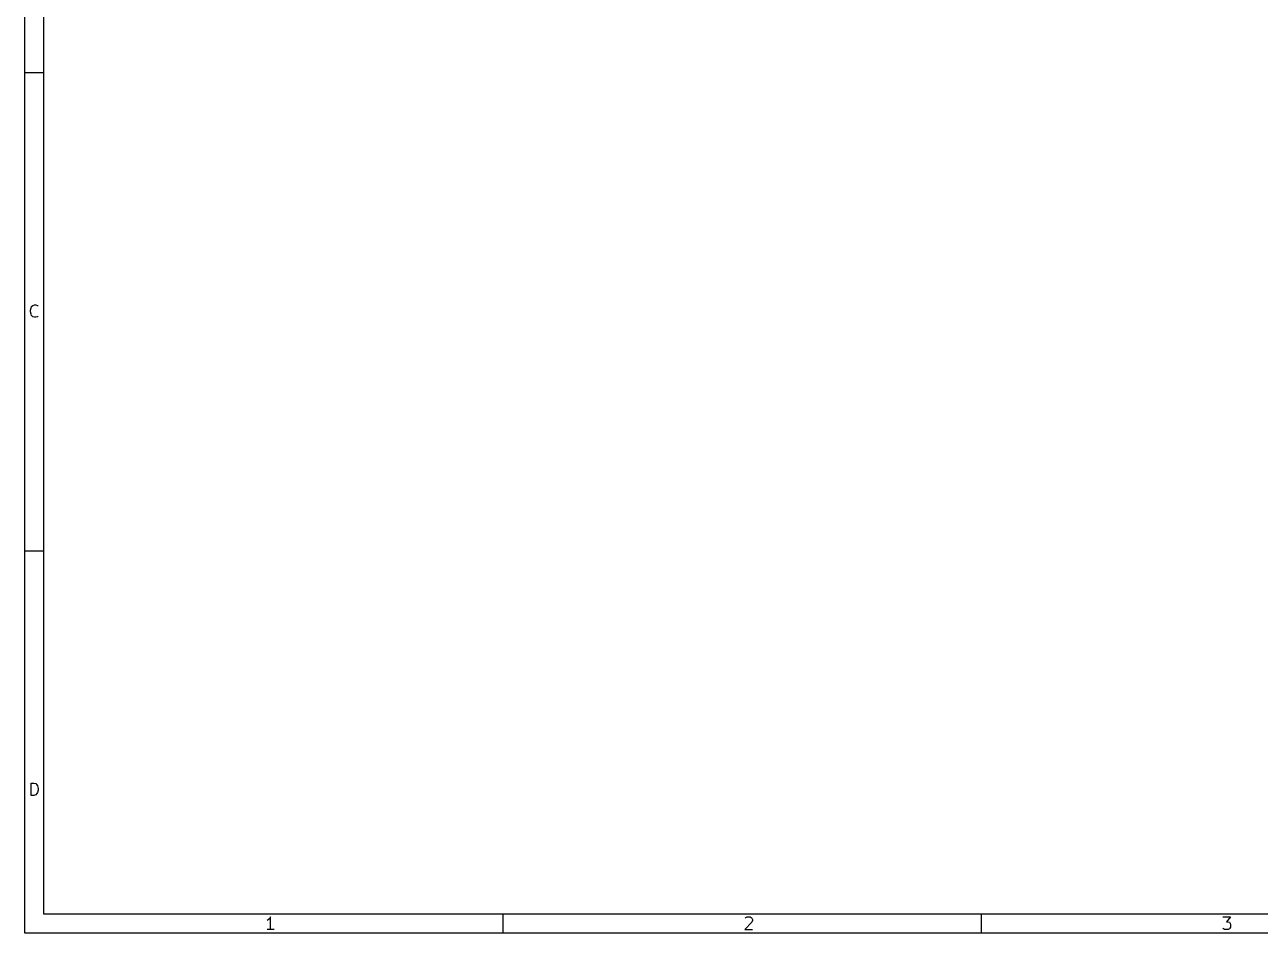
# Model space of a CAD drawing. Header units: millimetres. Extents: x 10 to 287, y -200 to -10.
# Drawn here: x 10 to 139.2, y -200 to -105 of the extents above; entities that cross this region are included whole.
import ezdxf

# ---------------------------------------------------------------- set-up
doc = ezdxf.new("R2010")
doc.units = ezdxf.units.MM
doc.layers.add('RED', color=14, linetype='CONTINUOUS')

msp = doc.modelspace()

# ---------------------------------------------------------------- linework, layer by layer
at = {"layer": 'RED', "linetype": 'CONTINUOUS'}
for p, q in [((10, -200.0072), (10, -10)), ((12, -198.0072), (12, -12)), ((10, -110), (12, -110)), ((10.7214, -134.4794), (10.8452, -134.3556)), ((10.8452, -134.3556), (11.0309, -134.2937)), ((11.0309, -134.2937), (11.1547, -134.2937)), ((11.1547, -134.2937), (11.3404, -134.3556)), ((11.3404, -134.3556), (11.4023, -134.4175)), ((10.5976, -134.8508), (10.6595, -134.6032)), ((10.5976, -135.0365), (10.5976, -134.8508)), ((10.6595, -135.2841), (10.5976, -135.0365)), ((10.6595, -134.6032), (10.7214, -134.4794)), ((10.7214, -135.4079), (10.6595, -135.2841)), ((10.8452, -135.5318), (10.7214, -135.4079)), ((11.0309, -135.5937), (10.8452, -135.5318)), ((11.1547, -135.5937), (11.0309, -135.5937)), ((11.3404, -135.5318), (11.1547, -135.5937)), ((11.4023, -135.4698), (11.3404, -135.5318)), ((10, -160), (12, -160)), ((10.6595, -185.5937), (10.6595, -184.2937)), ((10.6595, -184.2937), (10.969, -184.2937)), ((10.969, -184.2937), (11.1547, -184.3556)), ((11.1547, -184.3556), (11.2785, -184.4794)), ((11.2785, -184.4794), (11.3404, -184.6032)), ((11.3404, -184.6032), (11.4023, -184.8508)), ((10.969, -185.5937), (10.6595, -185.5937)), ((11.1547, -185.5318), (10.969, -185.5937)), ((11.2785, -185.4079), (11.1547, -185.5318)), ((11.3404, -185.2841), (11.2785, -185.4079)), ((11.4023, -185.0365), (11.3404, -185.2841)), ((11.4023, -184.8508), (11.4023, -185.0365)), ((285.0022, -198.0072), (12, -198.0072)), ((35.47, -198.6104), (35.3462, -198.6723)), ((35.5938, -198.4866), (35.47, -198.6104)), ((35.7176, -198.3009), (35.5938, -198.4866)), ((35.7176, -199.6009), (35.7176, -198.3009)), ((60, -198.0072), (60, -200.0072)), ((86.0271, -198.858), (85.2843, -199.6009)), ((85.3462, -198.4247), (85.4081, -198.3628)), ((85.4081, -198.3628), (85.5319, -198.3009)), ((85.5319, -198.3009), (85.8414, -198.3009)), ((85.8414, -198.3009), (85.9652, -198.3628)), ((85.9652, -198.3628), (86.0271, -198.4247)), ((86.0271, -198.4247), (86.089, -198.5485)), ((86.089, -198.6723), (86.0271, -198.858)), ((86.089, -198.5485), (86.089, -198.6723)), ((110, -198.0072), (110, -200.0072)), ((135.2843, -198.3009), (136.089, -198.3009)), ((136.089, -198.3009), (135.6557, -198.7961)), ((135.6557, -198.7961), (135.8414, -198.7961)), ((135.8414, -198.7961), (135.9652, -198.858)), ((135.9652, -198.858), (136.0271, -198.9199)), ((136.0271, -198.9199), (136.089, -199.0437)), ((287.0022, -200.0072), (10, -200.0072)), ((36.089, -199.6009), (35.3462, -199.6009)), ((85.2843, -199.6009), (86.089, -199.6009)), ((135.3462, -199.539), (135.2843, -199.477)), ((135.47, -199.6009), (135.3462, -199.539)), ((135.8414, -199.6009), (135.47, -199.6009)), ((135.9652, -199.539), (135.8414, -199.6009)), ((136.0271, -199.477), (135.9652, -199.539)), ((136.089, -199.3532), (136.0271, -199.477)), ((136.089, -199.0437), (136.089, -199.3532))]:
    msp.add_line(p, q, dxfattribs=at)

doc.saveas('drawing.dxf')
